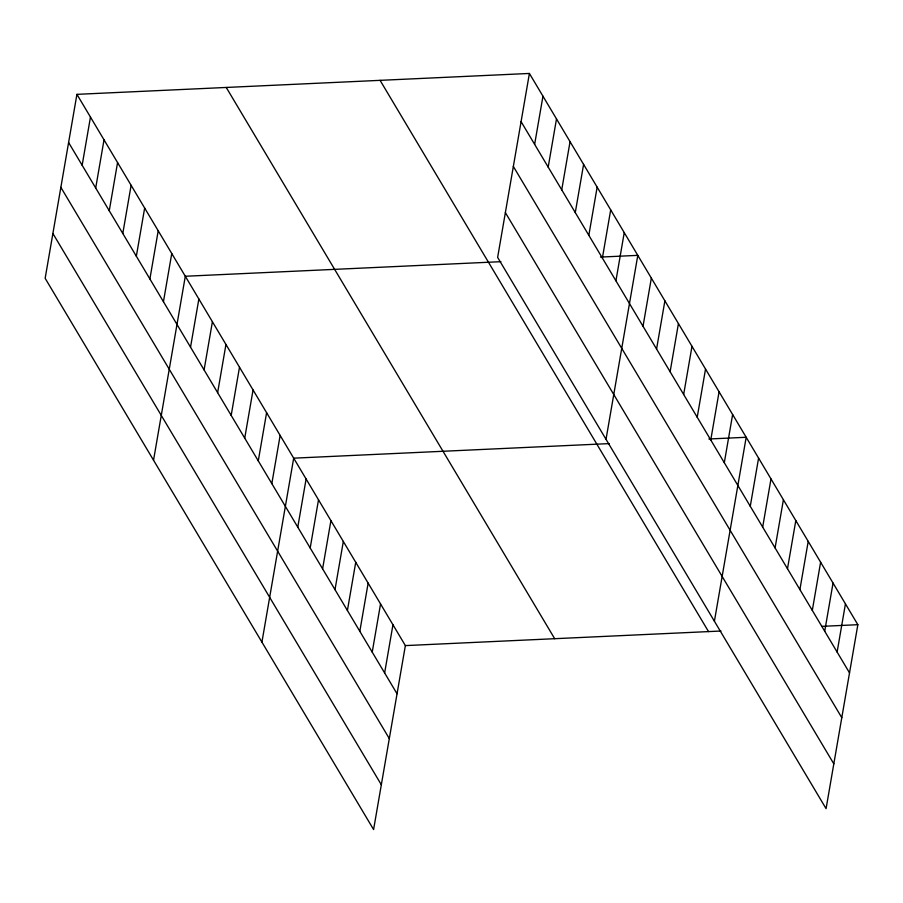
<?xml version="1.0" encoding="UTF-8"?>
<svg xmlns="http://www.w3.org/2000/svg" width="903" height="903" viewBox="0 0 903 903"><rect width="100%" height="100%" fill="white"/><g stroke="black" fill="none" stroke-linecap="round" stroke-linejoin="round"><path stroke-width="1.35" d="M76.924 94.352L45.15 278.305L373.594 829.552L405.368 645.6L76.924 94.352L529.406 73.448L857.85 624.695L826.076 808.648L497.632 257.4L529.406 73.448M82.15 165.272L90.469 117.085M95.695 188.005L104.026 139.83M109.252 210.749L117.571 162.563M122.797 233.482L131.116 185.307M136.342 256.226L144.661 208.04M149.887 278.959L158.217 230.784M163.443 301.704L171.762 253.529M153.533 460.214L185.307 276.262L500.917 261.678M190.533 347.181L198.863 299.006M204.089 369.914L212.408 321.739M217.634 392.658L225.953 344.483M231.179 415.403L239.498 367.216M244.724 438.136L253.054 389.961M258.281 460.88L266.599 412.694M271.826 483.613L280.144 435.438M261.926 642.123L293.689 458.171L609.299 443.599M297.776 527.183L306.106 478.996M310.192 548.008L318.511 499.822M322.597 568.834L330.916 520.647M335.002 589.659L343.321 541.473M347.407 610.473L355.737 562.298M359.823 631.299L368.142 583.124M372.228 652.124L380.547 603.949M384.633 672.949L392.952 624.774M534.632 144.367L542.963 96.192M548.189 167.1L556.508 118.925M561.734 189.844L570.053 141.669M575.279 212.577L583.598 164.402M588.824 235.322L597.154 187.147M602.38 258.066L610.699 209.88M615.925 280.799L624.244 232.624M606.026 439.309L637.8 255.357L600.461 257.084M643.026 326.276L651.345 278.101M656.571 349.021L664.89 300.834M670.116 371.754L678.435 323.579M683.661 394.498L691.991 346.312M697.218 417.231L705.536 369.056M710.763 439.975L719.081 391.8M724.308 462.708L732.626 414.533M714.408 621.23L746.183 437.278L708.855 438.993M750.269 506.278L758.588 458.103M762.674 527.104L770.993 478.929M775.079 547.929L783.409 499.754M787.484 568.755L795.814 520.568M799.9 589.58L808.219 541.394M812.305 610.405L820.624 562.219M824.71 631.231L833.04 583.045M837.115 652.056L845.445 603.87M405.368 645.6L720.978 631.016M821.899 626.355L857.85 624.695M521.087 121.623L849.531 672.882M513.344 166.434L841.788 717.682M505.375 212.6L833.819 763.848M380.084 80.344L708.528 631.592M226.247 87.456L554.69 638.703M68.605 142.527L397.038 693.775M60.862 187.339L389.306 738.586M52.893 233.493L381.326 784.752"/></g></svg>
